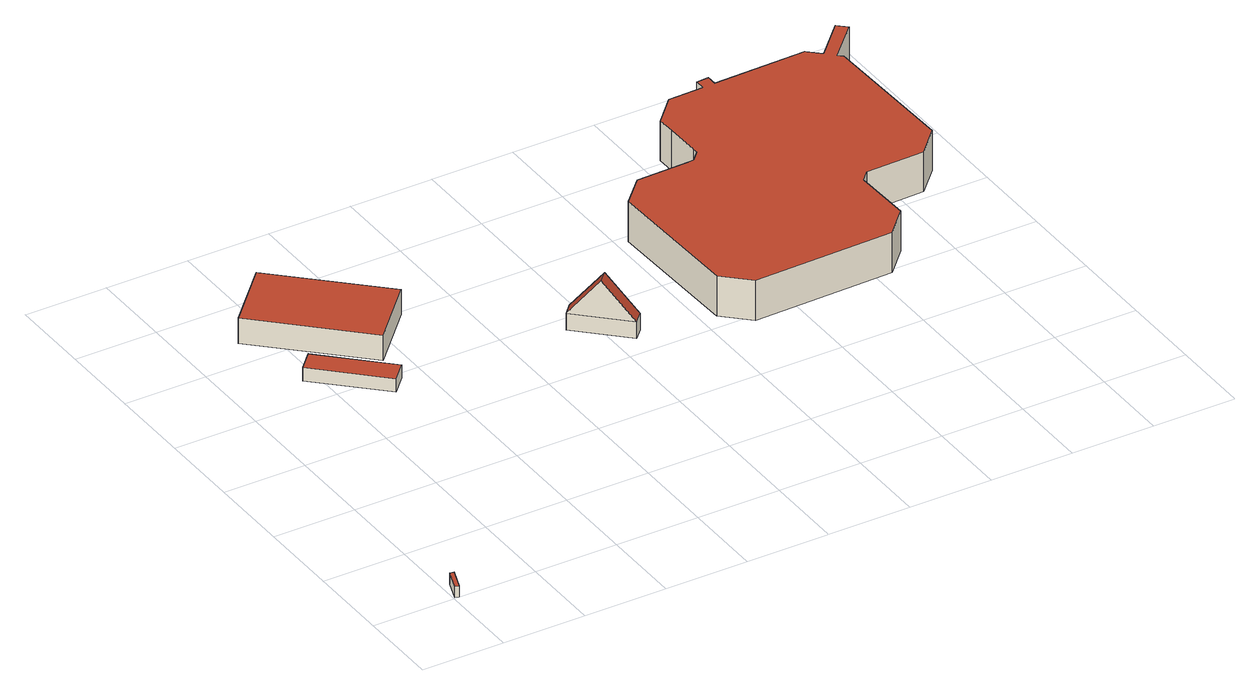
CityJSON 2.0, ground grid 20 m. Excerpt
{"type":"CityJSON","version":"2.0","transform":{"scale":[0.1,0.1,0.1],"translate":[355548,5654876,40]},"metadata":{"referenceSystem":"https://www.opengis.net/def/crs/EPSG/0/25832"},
"CityObjects":{
"building1":{"type":"Building","attributes":{"Geometrietyp2DReferenz":"3000","Gemeindeschluessel":"05315000","function":"31001_2000","roofType":"1000","measuredHeight":2.77},"address":[{"country":"Germany","locality":"Köln","thoroughfareNumber":"1","thoroughfareName":"Edsel-Ford-Str."}],"geometry":[{"type":"Solid","lod":"2","boundaries":[[[[0,1,2,3]],[[4,5,1,0]],[[6,7,5,4]],[[3,2,7,6]],[[4,0,3,6]],[[1,5,7,2]]]],"semantics":{"surfaces":[{"type":"WallSurface"},{"type":"RoofSurface"},{"type":"GroundSurface"}],"values":[[0,0,0,0,1,2]]}}]},
"building2":{"type":"Building","attributes":{"Geometrietyp2DReferenz":"3000","Gemeindeschluessel":"05315000","function":"31001_2111","roofType":"1000","measuredHeight":3.3,"storeysAboveGround":1},"address":[{"country":"Germany","locality":"Köln","thoroughfareNumber":"6","thoroughfareName":"Edsel-Ford-Str."}],"geometry":[{"type":"Solid","lod":"2","boundaries":[[[[8,9,10,11]],[[12,13,9,8]],[[14,15,13,12]],[[11,10,15,14]],[[12,8,11,14]],[[9,13,15,10]]]],"semantics":{"surfaces":[{"type":"WallSurface"},{"type":"RoofSurface"},{"type":"GroundSurface"}],"values":[[0,0,0,0,1,2]]}}]},
"building3":{"type":"Building","attributes":{"Geometrietyp2DReferenz":"3000","Gemeindeschluessel":"05315000","function":"31001_2111","roofType":"1000","measuredHeight":6.25,"storeysAboveGround":1},"address":[{"country":"Germany","locality":"Köln","thoroughfareNumber":"6","thoroughfareName":"Edsel-Ford-Str."}],"geometry":[{"type":"Solid","lod":"2","boundaries":[[[[16,17,18,19]],[[20,21,17,16]],[[22,23,21,20]],[[19,18,23,22]],[[20,16,19,22]],[[17,21,23,18]]]],"semantics":{"surfaces":[{"type":"WallSurface"},{"type":"RoofSurface"},{"type":"GroundSurface"}],"values":[[0,0,0,0,1,2]]}}]},
"building4":{"type":"Building","attributes":{"Geometrietyp2DReferenz":"3000","Gemeindeschluessel":"05315000","function":"31001_2000","roofType":"3100","measuredHeight":13.42},"address":[{"country":"Germany","locality":"Köln","thoroughfareNumber":"24","thoroughfareName":"Edsel-Ford-Str."}],"geometry":[{"type":"Solid","lod":"2","boundaries":[[[[24,25,26,27]],[[28,29,25,24]],[[30,31,29,28]],[[27,26,31,30]],[[24,32,28]],[[30,33,27]],[[27,33,32,24]],[[28,32,33,30]],[[25,29,31,26]]]],"semantics":{"surfaces":[{"type":"WallSurface"},{"type":"RoofSurface"},{"type":"GroundSurface"}],"values":[[0,0,0,0,0,0,1,1,2]]}}]},
"building5":{"type":"Building","attributes":{"Gemeindeschluessel":"05315000","Geometrietyp2DReferenz":"3000","function":"31001_2111"},"address":[{"country":"Germany","locality":"Köln","thoroughfareNumber":"6","thoroughfareName":"Edsel-Ford-Str."}],"children":["building5-1","building5-2"]},
"building5-1":{"type":"BuildingPart","attributes":{"roofType":"1000","measuredHeight":10,"storeysAboveGround":3},"parents":["building5"],"geometry":[{"type":"MultiSurface","lod":"2","boundaries":[[[34,35,36,37]],[[38,39,35,34]],[[40,41,39,38]],[[42,43,44,45]],[[46,47,43,42]],[[48,49,47,46]],[[50,51,49,48]],[[52,53,51,50]],[[54,55,53,52]],[[56,57,55,54]],[[58,59,57,56]],[[60,61,59,58]],[[62,63,61,60]],[[64,65,63,62]],[[66,67,65,64]],[[68,69,67,66]],[[70,71,69,68]],[[72,73,71,70]],[[74,75,73,72]],[[76,77,75,74]],[[78,79,77,76]],[[80,81,79,78]],[[82,83,81,80]],[[84,85,83,82]],[[37,36,85,84]],[[82,80,78,76,74,72,70,68,66,64,62,60,58,56,54,52,50,48,46,42,45,86,87,40,38,34,37,84]],[[35,39,41,88,89,44,43,47,49,51,53,55,57,59,61,63,65,67,69,71,73,75,77,79,81,83,85,36]],[[40,87,90,91]],[[88,41,91,90]],[[87,86,92,90]],[[89,88,90,92]],[[86,45,93,92]],[[44,89,92,93]]],"semantics":{"surfaces":[{"type":"WallSurface"},{"type":"RoofSurface"},{"type":"GroundSurface"},{"type":"ClosureSurface"}],"values":[0,0,0,0,0,0,0,0,0,0,0,0,0,0,0,0,0,0,0,0,0,0,0,0,0,1,2,0,3,0,3,0,3]}}]},
"building5-2":{"type":"BuildingPart","attributes":{"roofType":"1000","measuredHeight":3.52,"storeysAboveGround":3},"address":[{"country":"Germany","locality":"Köln","thoroughfareNumber":"6","thoroughfareName":"Edsel-Ford-Str."}],"parents":["building5"],"geometry":[{"type":"Solid","lod":"2","boundaries":[[[[93,44,94,95]],[[96,97,41,91]],[[95,94,97,96]],[[91,90,92,93,95,96]],[[44,89,88,41,97,94]],[[93,92,89,44]],[[92,90,88,89]],[[90,91,41,88]]]],"semantics":{"surfaces":[{"type":"WallSurface"},{"type":"RoofSurface"},{"type":"GroundSurface"},{"type":"ClosureSurface"}],"values":[[0,0,0,1,2,3,3,3]]}}]}
},
"vertices":[
[31,50,31],[31,50,3],[22,53,3],[22,53,31],[13,0,31],[13,0,3],[4,3,31],[4,3,3],
[343,771,44],[343,771,11],[197,910,11],[197,910,44],[305,731,44],[305,731,11],[159,870,44],[159,870,11],
[470,981,73],[470,981,10],[244,1196,10],[244,1196,73],[345,850,73],[345,850,10],[120,1065,73],[120,1065,10],
[843,643,53],[843,643,11],[866,667,11],[866,667,53],[733,748,53],[733,748,11],[755,772,53],[755,772,11],[788,696,145],[811,719,145],
[1017,962,118],[1017,962,18],[1026,621,18],[1026,621,118],[1076,1023,118],[1076,1023,18],[1203,1026,118],[1203,1026,18],[1237,1147,118],[1237,1147,18],[1239,1064,18],[1239,1064,118],[1236,1192,118],[1236,1192,18],[1239,1195,118],[1239,1195,18],[1294,1253,118],[1294,1253,18],[1379,1255,118],[1379,1255,18],[1379,1280,118],[1379,1280,18],[1409,1281,118],[1409,1281,18],[1409,1256,118],[1409,1256,18],[1634,1262,118],[1634,1262,18],[1664,1234,118],[1664,1234,18],[1741,1314,118],[1741,1314,18],[1763,1294,118],[1763,1294,18],[1685,1213,118],[1685,1213,18],[1695,1204,118],[1695,1204,18],[1704,863,118],[1704,863,18],[1646,802,118],[1646,802,18],[1504,798,118],[1504,798,18],[1482,775,118],[1482,775,18],[1486,633,118],[1486,633,18],[1428,572,118],[1428,572,18],[1087,563,118],[1087,563,18],[1239,1049,118],[1218,1027,118],[1218,1027,18],[1239,1049,18],[1218,1027,53],[1203,1026,53],[1239,1049,53],[1239,1064,53],
[1226,1063,18],[1226,1063,53],[1203,1040,53],[1203,1040,18]
]}
